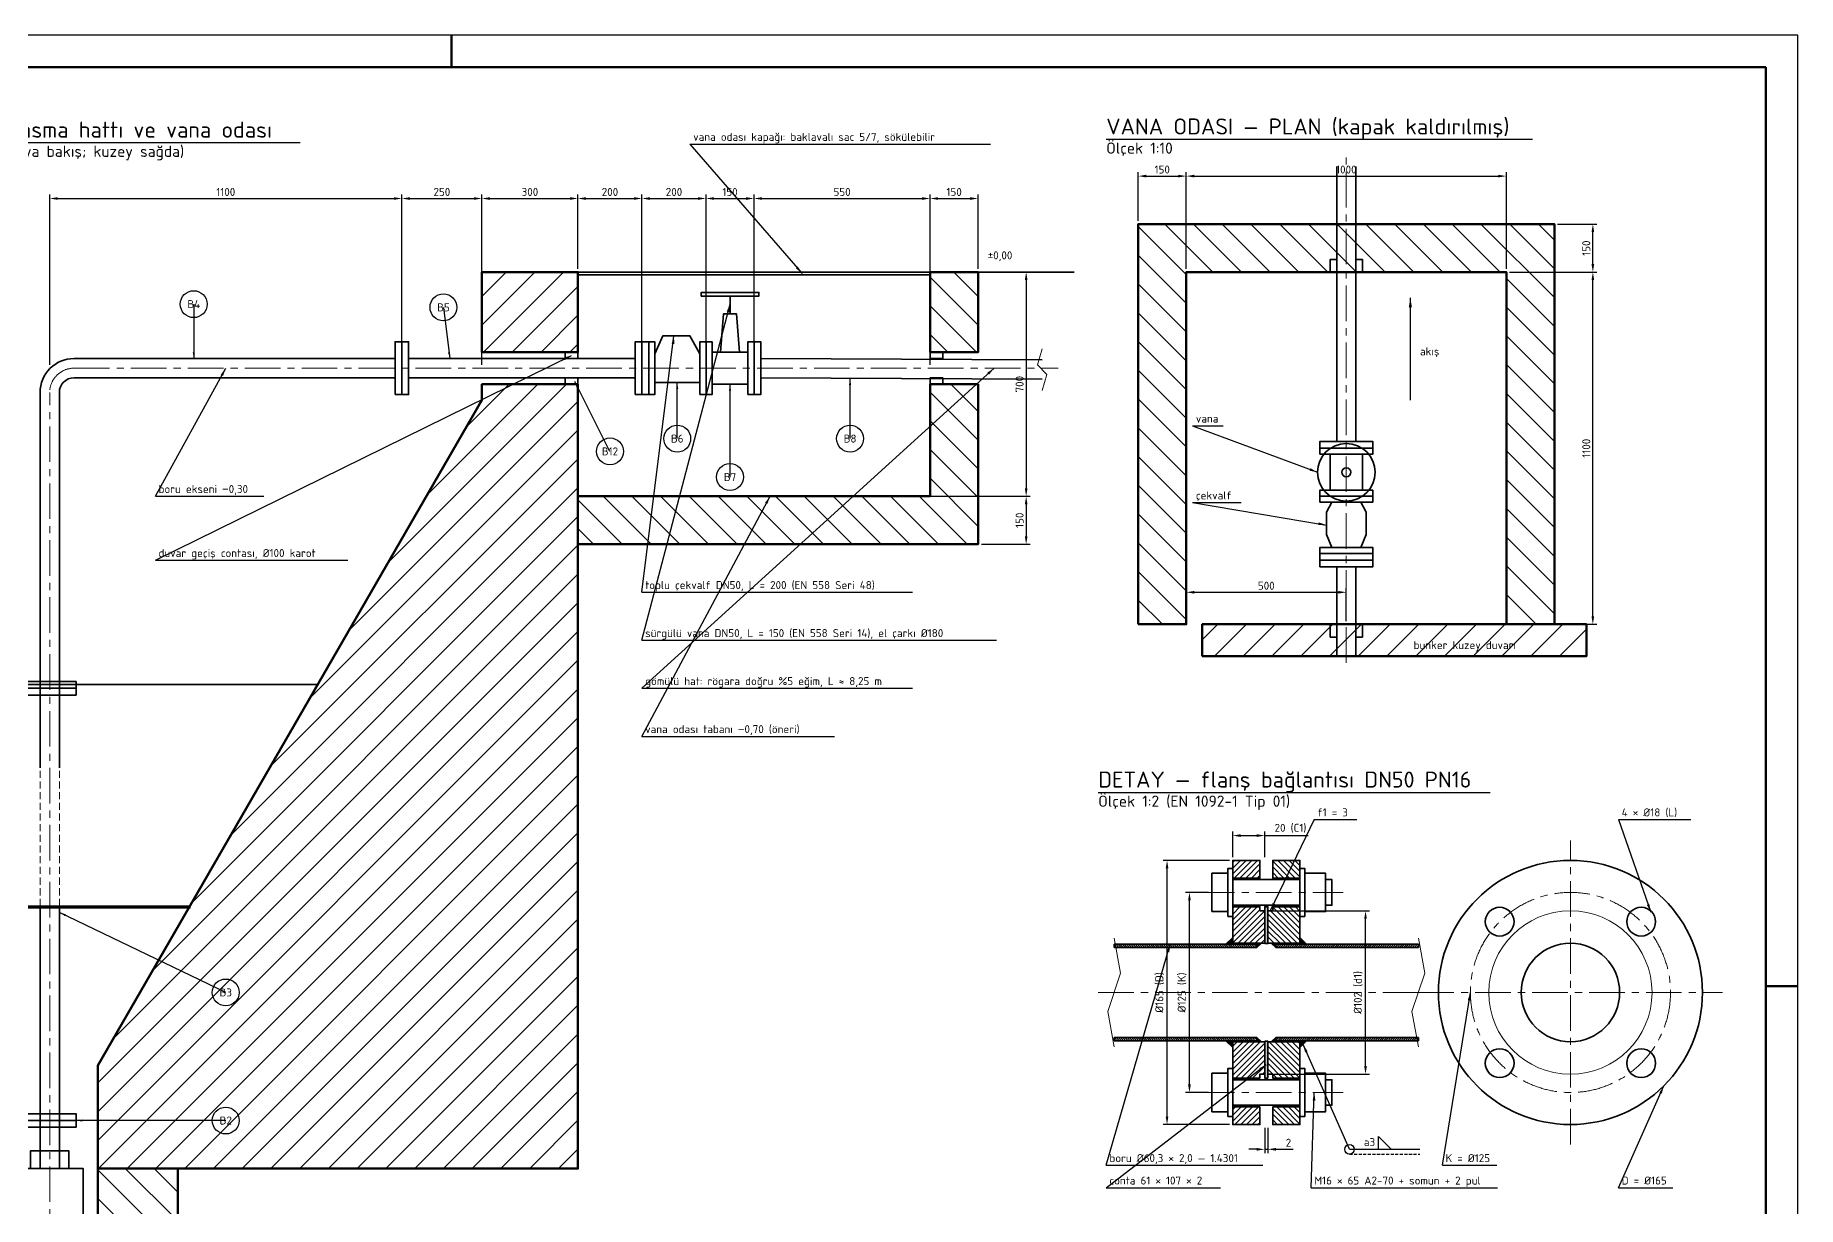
# Model space of a CAD drawing. Header units: millimetres. Extents: x 0 to 120410, y -42000 to 5469.
# Drawn here: x 72905 to 78410, y -39719 to -36060 of the extents above; entities that cross this region are included whole.
import ezdxf
from ezdxf.enums import TextEntityAlignment as Align

# ---------------------------------------------------------------- set-up
doc = ezdxf.new("R2010")
doc.units = ezdxf.units.MM
doc.linetypes.add('CENTER', pattern=[50.8, 31.75, -6.35, 6.35, -6.35])
doc.linetypes.add('HIDDEN', pattern=[9.525, 6.35, -3.175])
for name, color, linetype, lineweight in [('CL-ANTET', 7, 'Continuous', 70), ('CL-ANTET-INCE', 7, 'Continuous', 25), ('CL-BETON', 7, 'Continuous', 50), ('CL-BETON-EK', 30, 'Continuous', 50), ('CL-BORU', 3, 'Continuous', 35), ('CL-BORU-G', 3, 'HIDDEN', 18), ('CL-CELIK', 4, 'Continuous', 35), ('CL-EKSEN', 1, 'CENTER', 18), ('CL-INCE', 7, 'Continuous', 18), ('CL-KAYNAK', 1, 'Continuous', 25), ('CL-OLCU', 2, 'Continuous', 18), ('CL-TARAMA', 8, 'Continuous', 18), ('CL-YAZI', 7, 'Continuous', 25), ('CL-ZEMIN', 8, 'Continuous', 35)]:
    doc.layers.add(name, color=color, linetype=linetype, lineweight=lineweight)
doc.styles.add('CL-ISO', font='isocpeur.ttf')
doc.dimstyles.new('CL-S10', dxfattribs={"dimscale": 10, "dimtxt": 2.5, "dimasz": 2.5, "dimexe": 1.25, "dimexo": 1, "dimgap": 0.8, "dimtad": 1, "dimdec": 0, "dimtxsty": 'CL-ISO', "dimcen": 2.5, "dimadec": 1, "dimazin": 0, "dimtfac": 1, "dimtmove": 0, "dimatfit": 3, "dimfxl": 1, "dimarcsym": 0})
doc.dimstyles.new('CL-S10-K5', dxfattribs={"dimscale": 10, "dimtxt": 2.5, "dimasz": 2.5, "dimexe": 1.25, "dimexo": 1, "dimgap": 0.8, "dimtad": 1, "dimdec": 0, "dimlfac": 0.2, "dimtxsty": 'CL-ISO', "dimcen": 2.5, "dimadec": 1, "dimazin": 0, "dimtfac": 1, "dimtmove": 0, "dimatfit": 3, "dimfxl": 1, "dimarcsym": 0})

# ---------------------------------------------------------------- blocks, each defined once
blk = doc.blocks.new('*D332')
at = {"layer": 'CL-OLCU', "color": 0, "lineweight": -2, "transparency": 16777216}
for p, q in [((72950, -37090), (72950, -36557.5)), ((72975, -36570), (74025, -36570)), ((74050, -37090), (74050, -36557.5))]:
    blk.add_line(p, q, dxfattribs=at)
at = {"layer": 'CL-OLCU', "color": 0, "transparency": 16777216}
for points in [[(72975, -36565.8), (72975, -36574.2), (72950, -36570)], [(74025, -36565.8), (74025, -36574.2), (74050, -36570)]]:
    blk.add_solid(points, dxfattribs=at)
at = {"layer": 'Defpoints', "color": 0, "transparency": 16777216}
for p in [(74050, -36570), (72950, -37100), (74050, -37100)]:
    blk.add_point(p, dxfattribs=at)
at = {"layer": 'CL-OLCU', "color": 0, "transparency": 16777216, "insert": (73500, -36549.5), "char_height": 25, "attachment_point": 5, "style": 'CL-ISO'}
blk.add_mtext('1100', dxfattribs=at)
blk = doc.blocks.new('*D333')
at = {"layer": 'CL-OLCU', "color": 0, "lineweight": -2, "transparency": 16777216}
for p, q in [((74050, -37090), (74050, -36557.5)), ((74075, -36570), (74275, -36570)), ((74300, -37090), (74300, -36557.5))]:
    blk.add_line(p, q, dxfattribs=at)
at = {"layer": 'CL-OLCU', "color": 0, "transparency": 16777216}
for points in [[(74075, -36565.8), (74075, -36574.2), (74050, -36570)], [(74275, -36565.8), (74275, -36574.2), (74300, -36570)]]:
    blk.add_solid(points, dxfattribs=at)
at = {"layer": 'Defpoints', "color": 0, "transparency": 16777216}
for p in [(74300, -36570), (74050, -37100), (74300, -37100)]:
    blk.add_point(p, dxfattribs=at)
at = {"layer": 'CL-OLCU', "color": 0, "transparency": 16777216, "insert": (74175, -36549.5), "char_height": 25, "attachment_point": 5, "style": 'CL-ISO'}
blk.add_mtext('250', dxfattribs=at)
blk = doc.blocks.new('*D334')
at = {"layer": 'CL-OLCU', "color": 0, "lineweight": -2, "transparency": 16777216}
for p, q in [((74300, -36790), (74300, -36557.5)), ((74325, -36570), (74575, -36570)), ((74600, -36790), (74600, -36557.5))]:
    blk.add_line(p, q, dxfattribs=at)
at = {"layer": 'CL-OLCU', "color": 0, "transparency": 16777216}
for points in [[(74325, -36565.8), (74325, -36574.2), (74300, -36570)], [(74575, -36565.8), (74575, -36574.2), (74600, -36570)]]:
    blk.add_solid(points, dxfattribs=at)
at = {"layer": 'Defpoints', "color": 0, "transparency": 16777216}
for p in [(74600, -36570), (74300, -36800), (74600, -36800)]:
    blk.add_point(p, dxfattribs=at)
at = {"layer": 'CL-OLCU', "color": 0, "transparency": 16777216, "insert": (74450, -36549.5), "char_height": 25, "attachment_point": 5, "style": 'CL-ISO'}
blk.add_mtext('300', dxfattribs=at)
blk = doc.blocks.new('*D335')
at = {"layer": 'CL-OLCU', "color": 0, "lineweight": -2, "transparency": 16777216}
for p, q in [((74600, -36790), (74600, -36557.5)), ((74625, -36570), (74775, -36570)), ((74800, -37090), (74800, -36557.5))]:
    blk.add_line(p, q, dxfattribs=at)
at = {"layer": 'CL-OLCU', "color": 0, "transparency": 16777216}
for points in [[(74625, -36565.8), (74625, -36574.2), (74600, -36570)], [(74775, -36565.8), (74775, -36574.2), (74800, -36570)]]:
    blk.add_solid(points, dxfattribs=at)
at = {"layer": 'Defpoints', "color": 0, "transparency": 16777216}
for p in [(74800, -36570), (74600, -36800), (74800, -37100)]:
    blk.add_point(p, dxfattribs=at)
at = {"layer": 'CL-OLCU', "color": 0, "transparency": 16777216, "insert": (74700, -36549.5), "char_height": 25, "attachment_point": 5, "style": 'CL-ISO'}
blk.add_mtext('200', dxfattribs=at)
blk = doc.blocks.new('*D336')
at = {"layer": 'CL-OLCU', "color": 0, "lineweight": -2, "transparency": 16777216}
for p, q in [((74800, -37090), (74800, -36557.5)), ((74825, -36570), (74975, -36570)), ((75000, -37090), (75000, -36557.5))]:
    blk.add_line(p, q, dxfattribs=at)
at = {"layer": 'CL-OLCU', "color": 0, "transparency": 16777216}
for points in [[(74825, -36565.8), (74825, -36574.2), (74800, -36570)], [(74975, -36565.8), (74975, -36574.2), (75000, -36570)]]:
    blk.add_solid(points, dxfattribs=at)
at = {"layer": 'Defpoints', "color": 0, "transparency": 16777216}
for p in [(75000, -36570), (74800, -37100), (75000, -37100)]:
    blk.add_point(p, dxfattribs=at)
at = {"layer": 'CL-OLCU', "color": 0, "transparency": 16777216, "insert": (74900, -36549.5), "char_height": 25, "attachment_point": 5, "style": 'CL-ISO'}
blk.add_mtext('200', dxfattribs=at)
blk = doc.blocks.new('*D337')
at = {"layer": 'CL-OLCU', "color": 0, "lineweight": -2, "transparency": 16777216}
for p, q in [((75000, -37090), (75000, -36557.5)), ((75025, -36570), (75125, -36570)), ((75150, -37090), (75150, -36557.5))]:
    blk.add_line(p, q, dxfattribs=at)
at = {"layer": 'CL-OLCU', "color": 0, "transparency": 16777216}
for points in [[(75025, -36565.8), (75025, -36574.2), (75000, -36570)], [(75125, -36565.8), (75125, -36574.2), (75150, -36570)]]:
    blk.add_solid(points, dxfattribs=at)
at = {"layer": 'Defpoints', "color": 0, "transparency": 16777216}
for p in [(75150, -36570), (75000, -37100), (75150, -37100)]:
    blk.add_point(p, dxfattribs=at)
at = {"layer": 'CL-OLCU', "color": 0, "transparency": 16777216, "insert": (75075, -36549.5), "char_height": 25, "attachment_point": 5, "style": 'CL-ISO'}
blk.add_mtext('150', dxfattribs=at)
blk = doc.blocks.new('*D338')
at = {"layer": 'CL-OLCU', "color": 0, "lineweight": -2, "transparency": 16777216}
for p, q in [((75150, -37090), (75150, -36557.5)), ((75175, -36570), (75675, -36570)), ((75700, -37090), (75700, -36557.5))]:
    blk.add_line(p, q, dxfattribs=at)
at = {"layer": 'CL-OLCU', "color": 0, "transparency": 16777216}
for points in [[(75175, -36565.8), (75175, -36574.2), (75150, -36570)], [(75675, -36565.8), (75675, -36574.2), (75700, -36570)]]:
    blk.add_solid(points, dxfattribs=at)
at = {"layer": 'Defpoints', "color": 0, "transparency": 16777216}
for p in [(75700, -36570), (75150, -37100), (75700, -37100)]:
    blk.add_point(p, dxfattribs=at)
at = {"layer": 'CL-OLCU', "color": 0, "transparency": 16777216, "insert": (75425, -36549.5), "char_height": 25, "attachment_point": 5, "style": 'CL-ISO'}
blk.add_mtext('550', dxfattribs=at)
blk = doc.blocks.new('*D339')
at = {"layer": 'CL-OLCU', "color": 0, "lineweight": -2, "transparency": 16777216}
for p, q in [((75700, -36790), (75700, -36557.5)), ((75725, -36570), (75825, -36570)), ((75850, -36790), (75850, -36557.5))]:
    blk.add_line(p, q, dxfattribs=at)
at = {"layer": 'CL-OLCU', "color": 0, "transparency": 16777216}
for points in [[(75725, -36565.8), (75725, -36574.2), (75700, -36570)], [(75825, -36565.8), (75825, -36574.2), (75850, -36570)]]:
    blk.add_solid(points, dxfattribs=at)
at = {"layer": 'Defpoints', "color": 0, "transparency": 16777216}
for p in [(75850, -36570), (75700, -36800), (75850, -36800)]:
    blk.add_point(p, dxfattribs=at)
at = {"layer": 'CL-OLCU', "color": 0, "transparency": 16777216, "insert": (75775, -36549.5), "char_height": 25, "attachment_point": 5, "style": 'CL-ISO'}
blk.add_mtext('150', dxfattribs=at)
blk = doc.blocks.new('*D340')
at = {"layer": 'CL-OLCU', "color": 0, "lineweight": -2, "transparency": 16777216}
for p, q in [((74610, -36800), (76012.5, -36800)), ((76000, -36825), (76000, -37475)), ((74610, -37500), (76012.5, -37500))]:
    blk.add_line(p, q, dxfattribs=at)
at = {"layer": 'CL-OLCU', "color": 0, "transparency": 16777216}
for points in [[(75995.8, -36825), (76004.2, -36825), (76000, -36800)], [(75995.8, -37475), (76004.2, -37475), (76000, -37500)]]:
    blk.add_solid(points, dxfattribs=at)
at = {"layer": 'Defpoints', "color": 0, "transparency": 16777216}
for p in [(74600, -36800), (74600, -37500), (76000, -37500)]:
    blk.add_point(p, dxfattribs=at)
at = {"layer": 'CL-OLCU', "color": 0, "transparency": 16777216, "insert": (75979.5, -37150), "char_height": 25, "attachment_point": 5, "rotation": 90, "style": 'CL-ISO'}
blk.add_mtext('700', dxfattribs=at)
blk = doc.blocks.new('*D341')
at = {"layer": 'CL-OLCU', "color": 0, "lineweight": -2, "transparency": 16777216}
for p, q in [((75860, -37500), (76012.5, -37500)), ((76000, -37525), (76000, -37625)), ((75860, -37650), (76012.5, -37650))]:
    blk.add_line(p, q, dxfattribs=at)
at = {"layer": 'CL-OLCU', "color": 0, "transparency": 16777216}
for points in [[(75995.8, -37525), (76004.2, -37525), (76000, -37500)], [(75995.8, -37625), (76004.2, -37625), (76000, -37650)]]:
    blk.add_solid(points, dxfattribs=at)
at = {"layer": 'Defpoints', "color": 0, "transparency": 16777216}
for p in [(75850, -37500), (75850, -37650), (76000, -37650)]:
    blk.add_point(p, dxfattribs=at)
at = {"layer": 'CL-OLCU', "color": 0, "transparency": 16777216, "insert": (75979.5, -37575), "char_height": 25, "attachment_point": 5, "rotation": 90, "style": 'CL-ISO'}
blk.add_mtext('150', dxfattribs=at)
blk = doc.blocks.new('*D345')
at = {"layer": 'CL-OLCU', "color": 0, "lineweight": -2, "transparency": 16777216}
for p, q in [((76500, -36790), (76500, -36487.5)), ((77500, -36790), (77500, -36487.5)), ((76525, -36500), (77475, -36500))]:
    blk.add_line(p, q, dxfattribs=at)
at = {"layer": 'CL-OLCU', "color": 0, "transparency": 16777216}
for points in [[(76525, -36495.8), (76525, -36504.2), (76500, -36500)], [(77475, -36495.8), (77475, -36504.2), (77500, -36500)]]:
    blk.add_solid(points, dxfattribs=at)
at = {"layer": 'Defpoints', "color": 0, "transparency": 16777216}
for p in [(77500, -36500), (76500, -36800), (77500, -36800)]:
    blk.add_point(p, dxfattribs=at)
at = {"layer": 'CL-OLCU', "color": 0, "transparency": 16777216, "insert": (77000, -36479.5), "char_height": 25, "attachment_point": 5, "style": 'CL-ISO'}
blk.add_mtext('1000', dxfattribs=at)
blk = doc.blocks.new('*D346')
at = {"layer": 'CL-OLCU', "color": 0, "lineweight": -2, "transparency": 16777216}
for p, q in [((76350, -36640), (76350, -36487.5)), ((76500, -36640), (76500, -36487.5)), ((76375, -36500), (76475, -36500))]:
    blk.add_line(p, q, dxfattribs=at)
at = {"layer": 'CL-OLCU', "color": 0, "transparency": 16777216}
for points in [[(76375, -36495.8), (76375, -36504.2), (76350, -36500)], [(76475, -36495.8), (76475, -36504.2), (76500, -36500)]]:
    blk.add_solid(points, dxfattribs=at)
at = {"layer": 'Defpoints', "color": 0, "transparency": 16777216}
for p in [(76500, -36500), (76350, -36650), (76500, -36650)]:
    blk.add_point(p, dxfattribs=at)
at = {"layer": 'CL-OLCU', "color": 0, "transparency": 16777216, "insert": (76425, -36479.5), "char_height": 25, "attachment_point": 5, "style": 'CL-ISO'}
blk.add_mtext('150', dxfattribs=at)
blk = doc.blocks.new('*D347')
at = {"layer": 'CL-OLCU', "color": 0, "lineweight": -2, "transparency": 16777216}
for p, q in [((77510, -36800), (77782.5, -36800)), ((77770, -37875), (77770, -36825)), ((77510, -37900), (77782.5, -37900))]:
    blk.add_line(p, q, dxfattribs=at)
at = {"layer": 'CL-OLCU', "color": 0, "transparency": 16777216}
for points in [[(77765.8, -36825), (77774.2, -36825), (77770, -36800)], [(77765.8, -37875), (77774.2, -37875), (77770, -37900)]]:
    blk.add_solid(points, dxfattribs=at)
at = {"layer": 'Defpoints', "color": 0, "transparency": 16777216}
for p in [(77500, -36800), (77770, -36800), (77500, -37900)]:
    blk.add_point(p, dxfattribs=at)
at = {"layer": 'CL-OLCU', "color": 0, "transparency": 16777216, "insert": (77749.5, -37350), "char_height": 25, "attachment_point": 5, "rotation": 90, "style": 'CL-ISO'}
blk.add_mtext('1100', dxfattribs=at)
blk = doc.blocks.new('*D348')
at = {"layer": 'CL-OLCU', "color": 0, "lineweight": -2, "transparency": 16777216}
for p, q in [((77660, -36650), (77782.5, -36650)), ((77770, -36775), (77770, -36675)), ((77660, -36800), (77782.5, -36800))]:
    blk.add_line(p, q, dxfattribs=at)
at = {"layer": 'CL-OLCU', "color": 0, "transparency": 16777216}
for points in [[(77765.8, -36675), (77774.2, -36675), (77770, -36650)], [(77765.8, -36775), (77774.2, -36775), (77770, -36800)]]:
    blk.add_solid(points, dxfattribs=at)
at = {"layer": 'Defpoints', "color": 0, "transparency": 16777216}
for p in [(77650, -36650), (77770, -36650), (77650, -36800)]:
    blk.add_point(p, dxfattribs=at)
at = {"layer": 'CL-OLCU', "color": 0, "transparency": 16777216, "insert": (77749.5, -36725), "char_height": 25, "attachment_point": 5, "rotation": 90, "style": 'CL-ISO'}
blk.add_mtext('150', dxfattribs=at)
blk = doc.blocks.new('*D349')
at = {"layer": 'CL-OLCU', "color": 0, "lineweight": -2, "transparency": 16777216}
for p, q in [((76500, -37890), (76500, -37787.5)), ((76525, -37800), (76975, -37800)), ((77000, -37890), (77000, -37787.5))]:
    blk.add_line(p, q, dxfattribs=at)
at = {"layer": 'CL-OLCU', "color": 0, "transparency": 16777216}
for points in [[(76525, -37795.8), (76525, -37804.2), (76500, -37800)], [(76975, -37795.8), (76975, -37804.2), (77000, -37800)]]:
    blk.add_solid(points, dxfattribs=at)
at = {"layer": 'Defpoints', "color": 0, "transparency": 16777216}
for p in [(77000, -37800), (76500, -37900), (77000, -37900)]:
    blk.add_point(p, dxfattribs=at)
at = {"layer": 'CL-OLCU', "color": 0, "transparency": 16777216, "insert": (76750, -37779.5), "char_height": 25, "attachment_point": 5, "style": 'CL-ISO'}
blk.add_mtext('500', dxfattribs=at)
blk = doc.blocks.new('*D350')
at = {"layer": 'CL-OLCU', "color": 0, "lineweight": -2, "transparency": 16777216}
for p, q in [((76635, -38637.5), (76427.5, -38637.5)), ((76440, -39437.5), (76440, -38662.5)), ((76635, -39462.5), (76427.5, -39462.5))]:
    blk.add_line(p, q, dxfattribs=at)
at = {"layer": 'CL-OLCU', "color": 0, "transparency": 16777216}
for points in [[(76435.8, -38662.5), (76444.2, -38662.5), (76440, -38637.5)], [(76435.8, -39437.5), (76444.2, -39437.5), (76440, -39462.5)]]:
    blk.add_solid(points, dxfattribs=at)
at = {"layer": 'Defpoints', "color": 0, "transparency": 16777216}
for p in [(76440, -38637.5), (76645, -38637.5), (76645, -39462.5)]:
    blk.add_point(p, dxfattribs=at)
at = {"layer": 'CL-OLCU', "color": 0, "transparency": 16777216, "insert": (76417, -39050), "char_height": 25, "attachment_point": 5, "rotation": 90, "style": 'CL-ISO'}
blk.add_mtext('%%c165 (D)', dxfattribs=at)
blk = doc.blocks.new('*D351')
at = {"layer": 'CL-OLCU', "color": 0, "lineweight": -2, "transparency": 16777216}
for p, q in [((76570, -38737.5), (76497.5, -38737.5)), ((76510, -39337.5), (76510, -38762.5)), ((76570, -39362.5), (76497.5, -39362.5))]:
    blk.add_line(p, q, dxfattribs=at)
at = {"layer": 'CL-OLCU', "color": 0, "transparency": 16777216}
for points in [[(76505.8, -38762.5), (76514.2, -38762.5), (76510, -38737.5)], [(76505.8, -39337.5), (76514.2, -39337.5), (76510, -39362.5)]]:
    blk.add_solid(points, dxfattribs=at)
at = {"layer": 'Defpoints', "color": 0, "transparency": 16777216}
for p in [(76510, -38737.5), (76580, -38737.5), (76580, -39362.5)]:
    blk.add_point(p, dxfattribs=at)
at = {"layer": 'CL-OLCU', "color": 0, "transparency": 16777216, "insert": (76487, -39050), "char_height": 25, "attachment_point": 5, "rotation": 90, "style": 'CL-ISO'}
blk.add_mtext('%%c125 (K)', dxfattribs=at)
blk = doc.blocks.new('*D352')
at = {"layer": 'CL-OLCU', "color": 0, "lineweight": -2, "transparency": 16777216}
for p, q in [((76765, -38795), (77072.5, -38795)), ((77060, -39280), (77060, -38820)), ((76765, -39305), (77072.5, -39305))]:
    blk.add_line(p, q, dxfattribs=at)
at = {"layer": 'CL-OLCU', "color": 0, "transparency": 16777216}
for points in [[(77055.8, -38820), (77064.2, -38820), (77060, -38795)], [(77055.8, -39280), (77064.2, -39280), (77060, -39305)]]:
    blk.add_solid(points, dxfattribs=at)
at = {"layer": 'Defpoints', "color": 0, "transparency": 16777216}
for p in [(76755, -38795), (77060, -38795), (76755, -39305)]:
    blk.add_point(p, dxfattribs=at)
at = {"layer": 'CL-OLCU', "color": 0, "transparency": 16777216, "insert": (77037, -39050), "char_height": 25, "attachment_point": 5, "rotation": 90, "style": 'CL-ISO'}
blk.add_mtext('%%c102 (d1)', dxfattribs=at)
blk = doc.blocks.new('*D353')
at = {"layer": 'CL-OLCU', "color": 0, "lineweight": -2, "transparency": 16777216}
for p, q in [((76645, -38627.5), (76645, -38547.5)), ((76670, -38560), (76720, -38560)), ((76745, -38627.5), (76745, -38547.5)), ((76745, -38560), (76881, -38560))]:
    blk.add_line(p, q, dxfattribs=at)
at = {"layer": 'CL-OLCU', "color": 0, "transparency": 16777216}
for points in [[(76670, -38555.8), (76670, -38564.2), (76645, -38560)], [(76720, -38555.8), (76720, -38564.2), (76745, -38560)]]:
    blk.add_solid(points, dxfattribs=at)
at = {"layer": 'Defpoints', "color": 0, "transparency": 16777216}
for p in [(76745, -38560), (76645, -38637.5), (76745, -38637.5)]:
    blk.add_point(p, dxfattribs=at)
at = {"layer": 'CL-OLCU', "color": 0, "transparency": 16777216, "insert": (76825.5, -38537), "char_height": 25, "attachment_point": 5, "style": 'CL-ISO'}
blk.add_mtext('20 (C1)', dxfattribs=at)
blk = doc.blocks.new('*D354')
at = {"layer": 'CL-OLCU', "color": 0, "lineweight": -2, "transparency": 16777216}
for p, q in [((76745, -39472.5), (76745, -39552.5)), ((76755, -39472.5), (76755, -39552.5)), ((76720, -39540), (76695, -39540)), ((76745, -39540), (76755, -39540)), ((76780, -39540), (76833.5, -39540))]:
    blk.add_line(p, q, dxfattribs=at)
at = {"layer": 'CL-OLCU', "color": 0, "transparency": 16777216}
for points in [[(76720, -39535.8), (76720, -39544.2), (76745, -39540)], [(76780, -39535.8), (76780, -39544.2), (76755, -39540)]]:
    blk.add_solid(points, dxfattribs=at)
at = {"layer": 'Defpoints', "color": 0, "transparency": 16777216}
for p in [(76745, -39462.5), (76755, -39462.5), (76755, -39540)]:
    blk.add_point(p, dxfattribs=at)
at = {"layer": 'CL-OLCU', "color": 0, "transparency": 16777216, "insert": (76819.2, -39519.5), "char_height": 25, "attachment_point": 5, "style": 'CL-ISO'}
blk.add_mtext('2', dxfattribs=at)

msp = doc.modelspace()

# ---------------------------------------------------------------- hatches: boundary and pattern name
at = {"layer": 'CL-BORU'}
for points in [[(76745, -38897.5), (76755, -38897.5), (76755, -38782.5), (76745, -38782.5)], [(76745, -39202.5), (76755, -39202.5), (76755, -39317.5), (76745, -39317.5)]]:
    msp.add_hatch(color=256, dxfattribs=at).paths.add_polyline_path(points)
at = {"layer": 'CL-KAYNAK'}
for points in [[(76624, -38899.25), (76645, -38899.25), (76645, -38878.25)], [(76720, -38909.25), (76720, -38896.25), (76735, -38896.25)], [(76780, -38909.25), (76780, -38896.25), (76765, -38896.25)], [(76876, -38899.25), (76855, -38899.25), (76855, -38878.25)], [(76720, -39190.75), (76720, -39203.75), (76735, -39203.75)], [(76780, -39190.75), (76780, -39203.75), (76765, -39203.75)], [(76624, -39200.75), (76645, -39200.75), (76645, -39221.75)], [(76876, -39200.75), (76855, -39200.75), (76855, -39221.75)]]:
    msp.add_hatch(color=256, dxfattribs=at).paths.add_polyline_path(points)
at = {"layer": 'CL-TARAMA'}
h = msp.add_hatch(dxfattribs=at)
h.set_pattern_fill('ANSI31', color=256, scale=20, angle=90, style=0)
h.paths.add_polyline_path([(76350, -37900), (76500, -37900), (76500, -36800), (77500, -36800), (77500, -37900), (77650, -37900), (77650, -36650), (76350, -36650)])
h = msp.add_hatch(dxfattribs=at)
h.set_pattern_fill('ANSI31', color=256, scale=20, style=0)
h.paths.add_polyline_path([(74300, -37050), (74300, -36800), (74600, -36800), (74600, -37050)])
h = msp.add_hatch(dxfattribs=at)
h.set_pattern_fill('ANSI31', color=256, scale=20, angle=90, style=0)
h.paths.add_polyline_path([(75700, -37050), (75700, -36800), (75850, -36800), (75850, -37050)])
h = msp.add_hatch(dxfattribs=at)
h.set_pattern_fill('ANSI31', color=256, scale=20, style=0)
h.paths.add_polyline_path([(73100, -39600), (73100, -39278.46), (74300, -37200), (74300, -37150), (74600, -37150), (74600, -39600)])
h = msp.add_hatch(dxfattribs=at)
h.set_pattern_fill('ANSI31', color=256, scale=20, angle=90, style=0)
h.paths.add_polyline_path([(74600, -37500), (75700, -37500), (75700, -37150), (75850, -37150), (75850, -37650), (74600, -37650)])
h = msp.add_hatch(dxfattribs=at)
h.set_pattern_fill('ANSI31', color=256, scale=20, style=0)
h.paths.add_polyline_path([(76550, -38000), (77750, -38000), (77750, -37900), (76550, -37900)])
h = msp.add_hatch(dxfattribs=at)
h.set_pattern_fill('ANSI31', color=256, scale=4, style=0)
h.paths.add_polyline_path([(76645, -38692.5), (76645, -38637.5), (76730, -38637.5), (76730, -38692.5)])
h = msp.add_hatch(dxfattribs=at)
h.set_pattern_fill('ANSI31', color=256, scale=4, angle=90, style=0)
h.paths.add_polyline_path([(76855, -38692.5), (76855, -38637.5), (76770, -38637.5), (76770, -38692.5)])
h = msp.add_hatch(dxfattribs=at)
h.set_pattern_fill('ANSI31', color=256, scale=4, style=0)
h.paths.add_polyline_path([(76645, -38896.25), (76645, -38782.5), (76730, -38782.5), (76730, -38795), (76745, -38795), (76745, -38896.25)])
h = msp.add_hatch(dxfattribs=at)
h.set_pattern_fill('ANSI31', color=256, scale=4, angle=90, style=0)
h.paths.add_polyline_path([(76855, -38896.25), (76855, -38782.5), (76770, -38782.5), (76770, -38795), (76755, -38795), (76755, -38896.25)])
h = msp.add_hatch(dxfattribs=at)
h.set_pattern_fill('ANSI31', color=256, scale=1.5, angle=90, style=0)
h.paths.add_polyline_path([(76275, -38909.25), (76275, -38899.25), (76720, -38899.25), (76720, -38909.25)])
h = msp.add_hatch(dxfattribs=at)
h.set_pattern_fill('ANSI31', color=256, scale=1.5, style=0)
h.paths.add_polyline_path([(77225, -38909.25), (77225, -38899.25), (76780, -38899.25), (76780, -38909.25)])
h = msp.add_hatch(dxfattribs=at)
h.set_pattern_fill('ANSI31', color=256, scale=1.5, angle=90, style=0)
h.paths.add_polyline_path([(76275, -39190.75), (76275, -39200.75), (76720, -39200.75), (76720, -39190.75)])
h = msp.add_hatch(dxfattribs=at)
h.set_pattern_fill('ANSI31', color=256, scale=1.5, style=0)
h.paths.add_polyline_path([(77225, -39190.75), (77225, -39200.75), (76780, -39200.75), (76780, -39190.75)])
h = msp.add_hatch(dxfattribs=at)
h.set_pattern_fill('ANSI31', color=256, scale=4, style=0)
h.paths.add_polyline_path([(76645, -39203.75), (76645, -39317.5), (76730, -39317.5), (76730, -39305), (76745, -39305), (76745, -39203.75)])
h = msp.add_hatch(dxfattribs=at)
h.set_pattern_fill('ANSI31', color=256, scale=4, angle=90, style=0)
h.paths.add_polyline_path([(76855, -39203.75), (76855, -39317.5), (76770, -39317.5), (76770, -39305), (76755, -39305), (76755, -39203.75)])
h = msp.add_hatch(dxfattribs=at)
h.set_pattern_fill('ANSI31', color=256, scale=4, style=0)
h.paths.add_polyline_path([(76645, -39407.5), (76645, -39462.5), (76730, -39462.5), (76730, -39407.5)])
h = msp.add_hatch(dxfattribs=at)
h.set_pattern_fill('ANSI31', color=256, scale=4, angle=90, style=0)
h.paths.add_polyline_path([(76855, -39407.5), (76855, -39462.5), (76770, -39462.5), (76770, -39407.5)])
h = msp.add_hatch(dxfattribs=at)
h.set_pattern_fill('ANSI31', color=256, scale=20, angle=90, style=0)
h.paths.add_polyline_path([(72400, -39600), (72500, -39600), (72500, -40000), (73100, -40000), (73100, -39600), (73350, -39600), (73350, -40250), (72400, -40250)])

# ---------------------------------------------------------------- linework, layer by layer
at = {"layer": 'CL-ANTET'}
for p, q in [((74205, -36060), (74205, -36160)), ((78410, -39030), (78310, -39030))]:
    msp.add_line(p, q, dxfattribs=at)
msp.add_lwpolyline([(70200, -41900), (78310, -41900), (78310, -36160), (70200, -36160)], close=True, dxfattribs=at)
at = {"layer": 'CL-ANTET-INCE'}
msp.add_lwpolyline([(70000, -42000), (78410, -42000), (78410, -36060), (70000, -36060)], close=True, dxfattribs=at)
at = {"layer": 'CL-BETON'}
for points in [[(74300, -37050), (74300, -36800), (74600, -36800), (74600, -37050)], [(73100, -39600), (73100, -39278.46), (74300, -37200), (74300, -37150), (74600, -37150), (74600, -39600)], [(76550, -38000), (77750, -38000), (77750, -37900), (76550, -37900)]]:
    msp.add_lwpolyline(points, close=True, dxfattribs=at)
at = {"layer": 'CL-BETON-EK'}
for points in [[(76350, -37900), (76500, -37900), (76500, -36800), (77500, -36800), (77500, -37900), (77650, -37900), (77650, -36650), (76350, -36650)], [(75700, -37050), (75700, -36800), (75850, -36800), (75850, -37050)], [(74600, -37500), (75700, -37500), (75700, -37150), (75850, -37150), (75850, -37650), (74600, -37650)], [(72400, -39600), (72500, -39600), (72500, -40000), (73100, -40000), (73100, -39600), (73350, -39600), (73350, -40250), (72400, -40250)]]:
    msp.add_lwpolyline(points, close=True, dxfattribs=at)
at = {"layer": 'CL-BORU'}
for p, q in [((76969.85, -37329), (76969.85, -36470)), ((77030.15, -37329), (77030.15, -36470)), ((75075, -36930), (75075, -36875)), ((74050, -37182.5), (74050, -37017.5)), ((74800, -37182.5), (74800, -37017.5)), ((73026, -37069.85), (74029, -37069.85)), ((74071, -37069.85), (74779, -37069.85)), ((75171, -37069.85), (76050, -37074)), ((73026, -37130.15), (74029, -37130.15)), ((74071, -37130.15), (74779, -37130.15)), ((75171, -37130.15), (76050, -37134)), ((72919.85, -38348), (72919.85, -37176)), ((72980.15, -38348), (72980.15, -37176)), ((76917.5, -37350), (77082.5, -37350)), ((76917.5, -37500), (77082.5, -37500)), ((76917.5, -37700), (77082.5, -37700)), ((76969.85, -38000), (76969.85, -37721)), ((77030.15, -38000), (77030.15, -37721)), ((72867.5, -38100), (73032.5, -38100)), ((72919.85, -39600), (72919.85, -38786)), ((72980.15, -39600), (72980.15, -38786)), ((72867.5, -39450), (73032.5, -39450))]:
    msp.add_line(p, q, dxfattribs=at)
for points in [[(74985, -36875), (75165, -36875), (75165, -36863.5), (74985, -36863.5)], [(74029, -37182.5), (74071, -37182.5), (74071, -37017.5), (74029, -37017.5)], [(74779, -37182.5), (74821, -37182.5), (74821, -37017.5), (74779, -37017.5)], [(74821, -37182.5), (74840, -37182.5), (74840, -37017.5), (74821, -37017.5)], [(74840, -37145), (74981, -37145), (74981, -37055), (74950, -36999), (74865, -36999), (74840, -37055)], [(74981, -37182.5), (75000, -37182.5), (75000, -37017.5), (74981, -37017.5)], [(75000, -37182.5), (75019, -37182.5), (75019, -37017.5), (75000, -37017.5)], [(75131, -37182.5), (75150, -37182.5), (75150, -37017.5), (75131, -37017.5)], [(75150, -37182.5), (75171, -37182.5), (75171, -37017.5), (75150, -37017.5)], [(75019, -37150), (75131, -37150), (75131, -37050), (75019, -37050)], [(76917.5, -37369), (77082.5, -37369), (77082.5, -37329), (76917.5, -37329)], [(76950, -37481), (77050, -37481), (77050, -37369), (76950, -37369)], [(76917.5, -37519), (77082.5, -37519), (77082.5, -37481), (76917.5, -37481)], [(76955, -37660), (76938, -37620), (76938, -37550), (76955, -37519), (77045, -37519), (77062, -37550), (77062, -37620), (77045, -37660)], [(76917.5, -37679), (77082.5, -37679), (77082.5, -37660), (76917.5, -37660)], [(76917.5, -37721), (77082.5, -37721), (77082.5, -37679), (76917.5, -37679)], [(72867.5, -38121), (73032.5, -38121), (73032.5, -38079), (72867.5, -38079)], [(76645, -38692.5), (76645, -38637.5), (76730, -38637.5), (76730, -38692.5)], [(76855, -38692.5), (76855, -38637.5), (76770, -38637.5), (76770, -38692.5)], [(76645, -38896.25), (76645, -38782.5), (76730, -38782.5), (76730, -38795), (76745, -38795), (76745, -38896.25)], [(76745, -38897.5), (76755, -38897.5), (76755, -38782.5), (76745, -38782.5)], [(76855, -38896.25), (76855, -38782.5), (76770, -38782.5), (76770, -38795), (76755, -38795), (76755, -38896.25)], [(76275, -38909.25), (76275, -38899.25), (76720, -38899.25), (76720, -38909.25)], [(77225, -38909.25), (77225, -38899.25), (76780, -38899.25), (76780, -38909.25)], [(76275, -39190.75), (76275, -39200.75), (76720, -39200.75), (76720, -39190.75)], [(77225, -39190.75), (77225, -39200.75), (76780, -39200.75), (76780, -39190.75)], [(76645, -39203.75), (76645, -39317.5), (76730, -39317.5), (76730, -39305), (76745, -39305), (76745, -39203.75)], [(76745, -39202.5), (76755, -39202.5), (76755, -39317.5), (76745, -39317.5)], [(76855, -39203.75), (76855, -39317.5), (76770, -39317.5), (76770, -39305), (76755, -39305), (76755, -39203.75)], [(76645, -39407.5), (76645, -39462.5), (76730, -39462.5), (76730, -39407.5)], [(76855, -39407.5), (76855, -39462.5), (76770, -39462.5), (76770, -39407.5)], [(72867.5, -39471), (73032.5, -39471), (73032.5, -39429), (72867.5, -39429)], [(72845, -40000), (73055, -40000), (73055, -39600), (72845, -39600)]]:
    msp.add_lwpolyline(points, close=True, dxfattribs=at)
for points in [[(75045, -37050), (75055, -36930), (75095, -36930), (75105, -37050)], [(72890, -39600), (72890, -39545), (73010, -39545), (73010, -39600)]]:
    msp.add_lwpolyline(points, dxfattribs=at)
for centre, radius in [((77000, -37425), 90), ((77000, -37425), 14), ((77700, -39050), 412.5), ((77479.03, -38829.03), 45), ((77920.97, -38829.03), 45), ((77700, -39050), 153.75), ((77479.03, -39270.97), 45), ((77920.97, -39270.97), 45)]:
    msp.add_circle(centre, radius, dxfattribs=at)
for radius in [106.15, 45.85]:
    msp.add_arc((73026, -37176), radius, 90, 180, dxfattribs=at)
at = {"layer": 'CL-BORU-G', "ltscale": 3.5}
for p, q in [((72919.85, -38780), (72919.85, -38348)), ((72980.15, -38780), (72980.15, -38348))]:
    msp.add_line(p, q, dxfattribs=at)
at = {"layer": 'CL-CELIK'}
for p, q in [((72400, -38088), (73787, -38088)), ((76645, -38697.5), (76855, -38697.5)), ((76645, -38777.5), (76855, -38777.5)), ((76645, -39322.5), (76855, -39322.5)), ((76645, -39402.5), (76855, -39402.5))]:
    msp.add_line(p, q, dxfattribs=at)
for points in [[(76969.85, -36800), (76950, -36800), (76950, -36760), (76969.85, -36760)], [(77030.15, -36800), (77050, -36800), (77050, -36760), (77030.15, -36760)], [(74600, -36808), (75700, -36808), (75700, -36800), (74600, -36800)], [(74560, -37069.85), (74600, -37069.85), (74600, -37050), (74560, -37050)], [(75700, -37069.85), (75740, -37069.85), (75740, -37050), (75700, -37050)], [(74560, -37150), (74600, -37150), (74600, -37130.15), (74560, -37130.15)], [(75700, -37150), (75740, -37150), (75740, -37130.15), (75700, -37130.15)], [(76969.85, -37940), (76950, -37940), (76950, -37900), (76969.85, -37900)], [(77030.15, -37940), (77050, -37940), (77050, -37900), (77030.15, -37900)], [(76580, -38797.5), (76630, -38797.5), (76630, -38677.5), (76580, -38677.5)], [(76630, -38812.5), (76645, -38812.5), (76645, -38662.5), (76630, -38662.5)], [(76855, -38812.5), (76870, -38812.5), (76870, -38662.5), (76855, -38662.5)], [(76870, -38797.5), (76935, -38797.5), (76935, -38677.5), (76870, -38677.5)], [(76935, -38777.5), (76955, -38777.5), (76955, -38697.5), (76935, -38697.5)], [(72400, -38786), (73388, -38786), (73388, -38780), (72400, -38780)], [(76580, -39422.5), (76630, -39422.5), (76630, -39302.5), (76580, -39302.5)], [(76630, -39437.5), (76645, -39437.5), (76645, -39287.5), (76630, -39287.5)], [(76855, -39437.5), (76870, -39437.5), (76870, -39287.5), (76855, -39287.5)], [(76870, -39422.5), (76935, -39422.5), (76935, -39302.5), (76870, -39302.5)], [(76935, -39402.5), (76955, -39402.5), (76955, -39322.5), (76935, -39322.5)]]:
    msp.add_lwpolyline(points, close=True, dxfattribs=at)
at = {"layer": 'CL-EKSEN', "ltscale": 3.5}
for p, q in [((77000, -38020), (77000, -36440)), ((73026, -37100), (76100, -37100)), ((72950, -40060), (72950, -37176)), ((77700, -39525), (77700, -38575)), ((76540, -38737.5), (76990, -38737.5)), ((76225, -39050), (77275, -39050)), ((77225, -39050), (78175, -39050)), ((76540, -39362.5), (76990, -39362.5))]:
    msp.add_line(p, q, dxfattribs=at)
msp.add_circle((77700, -39050), 312.5, dxfattribs=at)
msp.add_arc((73026, -37176), 76, 90, 180, dxfattribs=at)
at = {"layer": 'CL-INCE'}
for points in [[(76050, -37040), (76035, -37090), (76065, -37120), (76050, -37170)], [(76275, -39220), (76255, -39110), (76295, -38990), (76275, -38880)], [(77225, -39220), (77205, -39110), (77245, -38990), (77225, -38880)]]:
    msp.add_lwpolyline(points, dxfattribs=at)
msp.add_circle((77700, -39050), 255, dxfattribs=at)
at = {"layer": 'CL-KAYNAK'}
for q in [(76865, -39212.5), (77230, -39540)]:
    msp.add_line((77010, -39540), q, dxfattribs=at)
at = {"layer": 'CL-KAYNAK', "linetype": 'HIDDEN', "ltscale": 1.5}
msp.add_line((77010, -39555), (77230, -39555), dxfattribs=at)
at = {"layer": 'CL-KAYNAK'}
for points in [[(76624, -38899.25), (76645, -38899.25), (76645, -38878.25)], [(76720, -38909.25), (76720, -38896.25), (76735, -38896.25)], [(76780, -38909.25), (76780, -38896.25), (76765, -38896.25)], [(76876, -38899.25), (76855, -38899.25), (76855, -38878.25)], [(76720, -39190.75), (76720, -39203.75), (76735, -39203.75)], [(76780, -39190.75), (76780, -39203.75), (76765, -39203.75)], [(76624, -39200.75), (76645, -39200.75), (76645, -39221.75)], [(76876, -39200.75), (76855, -39200.75), (76855, -39221.75)]]:
    msp.add_lwpolyline(points, close=True, dxfattribs=at)
msp.add_lwpolyline([(77100, -39540), (77100, -39500), (77140, -39540)], dxfattribs=at)
msp.add_circle((77010, -39540), 15, dxfattribs=at)
msp.add_solid([(76865, -39212.5), (76871.31, -39237.05), (76878.93, -39233.67)], dxfattribs=at)
at = {"layer": 'CL-YAZI'}
for p, q in [((76250, -36385), (77582, -36385)), ((72400, -36395), (73732, -36395)), ((74950, -36400), (75300, -36804)), ((74950, -36400), (75888.75, -36400)), ((77200, -37200), (77200, -36880)), ((73400, -36900), (73400, -37070)), ((74180, -36910), (74200, -37070)), ((74800, -37950), (75075, -36900)), ((74800, -37800), (74900, -36999)), ((73280, -37700), (74580, -37060)), ((73280, -37500), (73500, -37100)), ((74800, -38100), (75900, -37100)), ((74700, -37360), (74590, -37142)), ((74910, -37320), (74910, -37145)), ((75075, -37440), (75075, -37150)), ((75450, -37320), (75450, -37132)), ((76520, -37280), (76910, -37425)), ((76520, -37280), (76615, -37280)), ((73280, -37500), (73618.75, -37500)), ((74800, -38250), (75200, -37500)), ((76520, -37520), (76938, -37590)), ((76520, -37520), (76671.25, -37520)), ((73280, -37700), (73881.25, -37700)), ((74800, -37800), (75645, -37800)), ((74800, -37950), (75907.5, -37950)), ((74800, -38100), (75645, -38100)), ((74800, -38250), (75401.25, -38250)), ((76225, -38425), (77449, -38425)), ((76900, -38510), (76762.5, -38795)), ((76900, -38510), (77032.5, -38510)), ((77850, -38510), (77950.97, -38799.03)), ((77850, -38510), (78076.25, -38510)), ((73500, -39050), (72981, -38800)), ((76250, -39590), (76450, -38899.25)), ((77300, -39590), (77387.5, -39050)), ((76250, -39660), (76750, -39275)), ((77850, -39660), (77991.68, -39341.68)), ((76890, -39660), (76900, -39362.5)), ((73500, -39450), (73032, -39450)), ((76250, -39590), (76738.75, -39590)), ((77300, -39590), (77470, -39590)), ((76250, -39660), (76607.5, -39660)), ((76890, -39660), (77472.5, -39660)), ((77850, -39660), (78020, -39660))]:
    msp.add_line(p, q, dxfattribs=at)
for centre in [(73400, -36900), (74180, -36910), (74700, -37360), (74910, -37320), (75450, -37320), (75075, -37440), (73500, -39050), (73500, -39450)]:
    msp.add_circle(centre, 42, dxfattribs=at)
for points in [[(75300, -36804), (75286.78, -36782.38), (75280.48, -36787.83)], [(77200, -36880), (77195, -36910), (77205, -36910)], [(75075, -36900), (75064.64, -36923.13), (75072.7, -36925.24)], [(74900, -36999), (74892.77, -37023.29), (74901.04, -37024.32)], [(73400, -37070), (73403.33, -37050), (73396.67, -37050)], [(73500, -37100), (73484.3, -37119.9), (73491.6, -37123.91)], [(74200, -37070), (74200.83, -37049.74), (74194.21, -37050.57)], [(74580, -37060), (74555.73, -37067.3), (74559.41, -37074.78)], [(75900, -37100), (75878.7, -37113.73), (75884.3, -37119.9)], [(74590, -37142), (74596.03, -37161.36), (74601.99, -37158.35)], [(74910, -37145), (74906.67, -37165), (74913.33, -37165)], [(75075, -37150), (75071.67, -37170), (75078.33, -37170)], [(75450, -37132), (75446.67, -37152), (75453.33, -37152)], [(76910, -37425), (76888.02, -37412.38), (76885.12, -37420.19)], [(75200, -37500), (75184.56, -37520.1), (75191.91, -37524.02)], [(76938, -37590), (76914.03, -37581.76), (76912.66, -37589.98)], [(72981, -38800), (72997.57, -38811.68), (73000.47, -38805.68)], [(76762.5, -38795), (76777.12, -38774.29), (76769.61, -38770.67)], [(77950.97, -38799.03), (77946.66, -38774.06), (77938.79, -38776.8)], [(76450, -38899.25), (76439.04, -38922.1), (76447.05, -38924.42)], [(77387.5, -39050), (77379.39, -39074.01), (77387.61, -39075.34)], [(76750, -39275), (76727.65, -39286.95), (76732.73, -39293.55)], [(77991.68, -39341.68), (77977.71, -39362.82), (77985.32, -39366.21)], [(76900, -39362.5), (76895, -39387.35), (76903.32, -39387.63)], [(73032, -39450), (73052, -39453.33), (73052, -39446.67)]]:
    msp.add_solid(points, dxfattribs=at)
at = {"layer": 'CL-ZEMIN'}
msp.add_line((75850, -36800), (76150, -36800), dxfattribs=at)

# ---------------------------------------------------------------- texts
at = {"layer": 'CL-KAYNAK', "style": 'CL-ISO'}
msp.add_text('a3', height=25, dxfattribs=at).set_placement((77090, -39530), align=Align.RIGHT)
at = {"layer": 'CL-OLCU', "style": 'CL-ISO'}
msp.add_text('±0,00', height=25, dxfattribs=at).set_placement((75880, -36760))
at = {"layer": 'CL-YAZI', "style": 'CL-ISO'}
for s, height, p in [('KESİT F-F — basma hattı ve vana odası', 50, (72400, -36380)), ('VANA ODASI — PLAN (kapak kaldırılmış)', 50, (76250, -36370)), ('vana odası kapağı: baklavalı sac 5/7, sökülebilir', 25, (74960, -36390)), ('Ölçek 1:10', 35, (76250, -36430)), ('Ölçek 1:10 (enine, batıya bakış; kuzey sağda)', 35, (72400, -36440)), ('akış', 25, (77230, -37060)), ('vana', 25, (76530, -37270)), ('boru ekseni −0,30', 25, (73290, -37490)), ('çekvalf', 25, (76530, -37510)), ('duvar geçiş contası, Ø100 karot', 25, (73290, -37690)), ('toplu çekvalf DN50, L = 200 (EN 558 Seri 48)', 25, (74810, -37790)), ('sürgülü vana DN50, L = 150 (EN 558 Seri 14), el çarkı Ø180', 25, (74810, -37940)), ('gömülü hat: rögara doğru %5 eğim, L ≈ 8,25 m', 25, (74810, -38090)), ('vana odası tabanı −0,70 (öneri)', 25, (74810, -38240)), ('DETAY — flanş bağlantısı DN50 PN16', 50, (76225, -38410)), ('Ölçek 1:2 (EN 1092-1 Tip 01)', 35, (76225, -38470)), ('f1 = 3', 25, (76910, -38500)), ('4 × Ø18 (L)', 25, (77860, -38500)), ('boru Ø60,3 × 2,0 — 1.4301', 25, (76260, -39580)), ('K = Ø125', 25, (77310, -39580)), ('conta 61 × 107 × 2', 25, (76260, -39650)), ('M16 × 65 A2-70 + somun + 2 pul', 25, (76900, -39650)), ('D = Ø165', 25, (77860, -39650))]:
    msp.add_text(s, height=height, dxfattribs=at).set_placement(p)
for s, p in [('B4', (73400, -36900)), ('B5', (74180, -36910)), ('B6', (74910, -37320)), ('B8', (75450, -37320)), ('B12', (74700, -37360)), ('B7', (75075, -37440)), ('bunker kuzey duvarı', (77370, -37965)), ('B3', (73500, -39050)), ('B2', (73500, -39450))]:
    msp.add_text(s, height=25, dxfattribs=at).set_placement(p, align=Align.MIDDLE_CENTER)

# ---------------------------------------------------------------- dimensions: what is measured, and where the dimension line sits
at = {"layer": 'CL-OLCU'}
for base, p1, p2, picture, middle in [((76500, -36500), (76350, -36650), (76500, -36650), '*D346', (76425, -36479.5)), ((77500, -36500), (76500, -36800), (77500, -36800), '*D345', (77000, -36479.5)), ((74050, -36570), (72950, -37100), (74050, -37100), '*D332', (73500, -36549.5)), ((74300, -36570), (74050, -37100), (74300, -37100), '*D333', (74175, -36549.5)), ((74600, -36570), (74300, -36800), (74600, -36800), '*D334', (74450, -36549.5)), ((74800, -36570), (74600, -36800), (74800, -37100), '*D335', (74700, -36549.5)), ((75700, -36570), (75150, -37100), (75700, -37100), '*D338', (75425, -36549.5)), ((75850, -36570), (75700, -36800), (75850, -36800), '*D339', (75775, -36549.5))]:
    dim = msp.add_linear_dim(base=base, p1=p1, p2=p2, dimstyle='CL-S10', dxfattribs=at)
    dim.commit()
    dim.dimension.update_dxf_attribs({"geometry": picture, "text_midpoint": middle})
for base, p1, p2, text, dimstyle, picture, middle in [((75000, -36570), (74800, -37100), (75000, -37100), '200', 'CL-S10', '*D336', (74900, -36549.5)), ((75150, -36570), (75000, -37100), (75150, -37100), '150', 'CL-S10', '*D337', (75075, -36549.5)), ((77000, -37800), (76500, -37900), (77000, -37900), '500', 'CL-S10', '*D349', (76750, -37779.5)), ((76745, -38560), (76645, -38637.5), (76745, -38637.5), '20 (C1)', 'CL-S10-K5', '*D353', (76825.5, -38537)), ((76755, -39540), (76745, -39462.5), (76755, -39462.5), '2', 'CL-S10-K5', '*D354', (76819.25, -39519.5))]:
    dim = msp.add_linear_dim(base=base, p1=p1, p2=p2, text=text, dimstyle=dimstyle, dxfattribs=at)
    dim.commit()
    dim.dimension.update_dxf_attribs({"geometry": picture, "text_midpoint": middle})
for base, p1, p2, picture, middle in [((77770, -36650), (77650, -36800), (77650, -36650), '*D348', (77749.5, -36725)), ((77770, -36800), (77500, -37900), (77500, -36800), '*D347', (77749.5, -37350))]:
    dim = msp.add_linear_dim(base=base, p1=p1, p2=p2, angle=90, dimstyle='CL-S10', dxfattribs=at)
    dim.commit()
    dim.dimension.update_dxf_attribs({"geometry": picture, "text_midpoint": middle})
for base, p1, p2, text, dimstyle, picture, middle in [((76000, -37500), (74600, -36800), (74600, -37500), '700', 'CL-S10', '*D340', (75979.5, -37150)), ((76000, -37650), (75850, -37500), (75850, -37650), '150', 'CL-S10', '*D341', (75979.5, -37575)), ((76440, -38637.5), (76645, -39462.5), (76645, -38637.5), '%%c165 (D)', 'CL-S10-K5', '*D350', (76417, -39050)), ((76510, -38737.5), (76580, -39362.5), (76580, -38737.5), '%%c125 (K)', 'CL-S10-K5', '*D351', (76487, -39050)), ((77060, -38795), (76755, -39305), (76755, -38795), '%%c102 (d1)', 'CL-S10-K5', '*D352', (77037, -39050))]:
    dim = msp.add_linear_dim(base=base, p1=p1, p2=p2, angle=90, text=text, dimstyle=dimstyle, dxfattribs=at)
    dim.commit()
    dim.dimension.update_dxf_attribs({"geometry": picture, "text_midpoint": middle})

doc.saveas('drawing.dxf')
